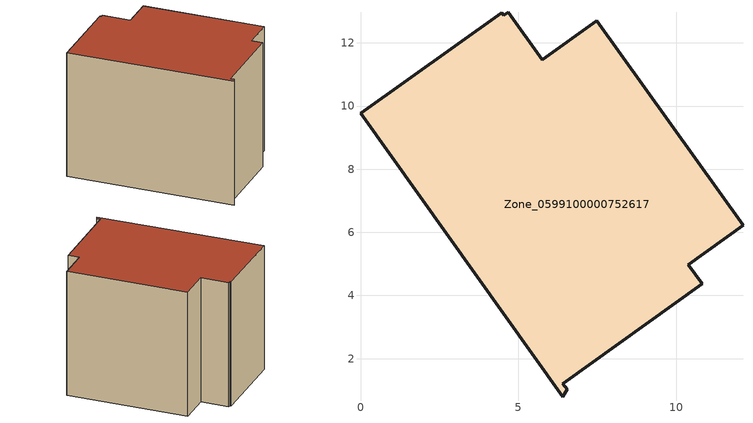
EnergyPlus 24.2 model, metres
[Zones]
Zone_0599100000752617
 floor ground (C_G): 4.68,12.96 5.75,11.47 7.49,12.71 12.12,6.23 10.38,4.97 10.82,4.37 6.41,1.21 6.55,1.02 6.41,0.8 0,9.77 4.48,12.96 4.54,12.87 z0
 wall outside (C_F): 4.48,12.96 0,9.77 6.41,0.8 6.55,1.02 6.41,1.21 10.82,4.37 10.38,4.97 12.12,6.23 7.49,12.71 5.75,11.47 4.68,12.96 4.54,12.87 4.48,12.96 z0:8.45
 roof outside (C_R): 4.54,12.87 4.48,12.96 0,9.77 6.41,0.8 6.55,1.02 6.41,1.21 10.82,4.37 10.38,4.97 12.12,6.23 7.49,12.71 5.75,11.47 4.68,12.96 z8.45
[BUILDING]
Pand.0599100000752617: North Axis=0; Terrain=City; Loads Convergence Tolerance Value=0.04; Temperature Convergence Tolerance Value=0.4; Solar Distribution=FullExterior; Maximum Number of Warmup Days=25; Minimum Number of Warmup Days=1
[Site:Location]
Rotterdam.The.Hague.AP_ZH_NLD Design_Conditions: Latitude=51.96; Longitude=4.45; Time Zone=1; Elevation=-4.5
[SITE:GROUNDTEMPERATURE:BUILDINGSURFACE]
18, 18, 18, 18, 18, 18, 18, 18, 18, 18, 18, 18
[MATERIAL] Thermal Absorptance=0.9; Solar Absorptance=0.7; Visible Absorptance=0.7
Name | Roughness | Thickness | Conductivity | Density | Specific Heat
G.TC.2006-2014 | MediumSmooth | 0.15 | 0.06 | 540 | 1210
F.TC.2006-2014 | Rough | 0.3 | 0.12 | 1920 | 840
R.TC.2006-2014 | MediumRough | 0.2 | 0.08 | 1500 | 1000
[CONSTRUCTION]
C_G: G.TC.2006-2014
C_F: F.TC.2006-2014
C_R: R.TC.2006-2014
[ZONE]
Zone_0599100000752617: Type=1; Multiplier=1; Ceiling Height=Autocalculate; Volume=Autocalculate; Floor Area=autocalculate; Part of Total Floor Area=Yes
[ZONEINFILTRATION:DESIGNFLOWRATE]
Infil_Zone_0599100000752617: Zone or ZoneList or Space or SpaceList=Zone_0599100000752617; Schedule=AlwaysOn; Design Flow Rate Calculation Method=Flow/Area; Flow Rate per Floor Area=0.0015; Constant Term Coefficient=1; Temperature Term Coefficient=0; Velocity Term Coefficient=0; Velocity Squared Term Coefficient=0
[HVACTEMPLATE:ZONE:IDEALLOADSAIRSYSTEM]
Zone_0599100000752617: Maximum Heating Supply Air Temperature=50; Minimum Cooling Supply Air Temperature=13; Maximum Heating Supply Air Humidity Ratio=0.0156; Minimum Cooling Supply Air Humidity Ratio=0.0077; Heating Limit=NoLimit; Cooling Limit=NoLimit; Dehumidification Control Type=ConstantSensibleHeatRatio; Cooling Sensible Heat Ratio=0.7; Dehumidification Setpoint=60; Humidification Control Type=None; Humidification Setpoint=30; Outdoor Air Method=None; Outdoor Air Flow Rate per Person=0.00944; Outdoor Air Flow Rate per Zone Floor Area=0; Outdoor Air Flow Rate per Zone=0; Demand Controlled Ventilation Type=None; Outdoor Air Economizer Type=NoEconomizer; Heat Recovery Type=None; Sensible Heat Recovery Effectiveness=0.7; Latent Heat Recovery Effectiveness=0.65
[ZONECONTROL:THERMOSTAT]
ThermostatControl_Zone_0599100000752617: Zone or ZoneList=Zone_0599100000752617; Control Type Schedule=DualSetpointControlType; Control 1=Thermostat_Zone_0599100000752617; Temperature Difference Between Cutout And Setpoint=0
[THERMOSTATSETPOINT:DUALSETPOINT]
Thermostat_Zone_0599100000752617: Heating Setpoint Temperature Schedule=HeatingSetpoint_Zone_0599100000752617; Cooling Setpoint Temperature Schedule=CoolingSetpoint_Zone_0599100000752617
[SCHEDULE:COMPACT]
HeatingSetpoint_Zone_0599100000752617: Through: 12/31, For: AllDays, Until: 24:00, 21
CoolingSetpoint_Zone_0599100000752617: Through: 12/31, For: AllDays, Until: 24:00, 24
DualSetpointControlType: Through: 12/31, For: AllDays, Until: 24:00, 4
AlwaysOn: Through: 12/31, For: AllDays, Until: 24:00, 1
